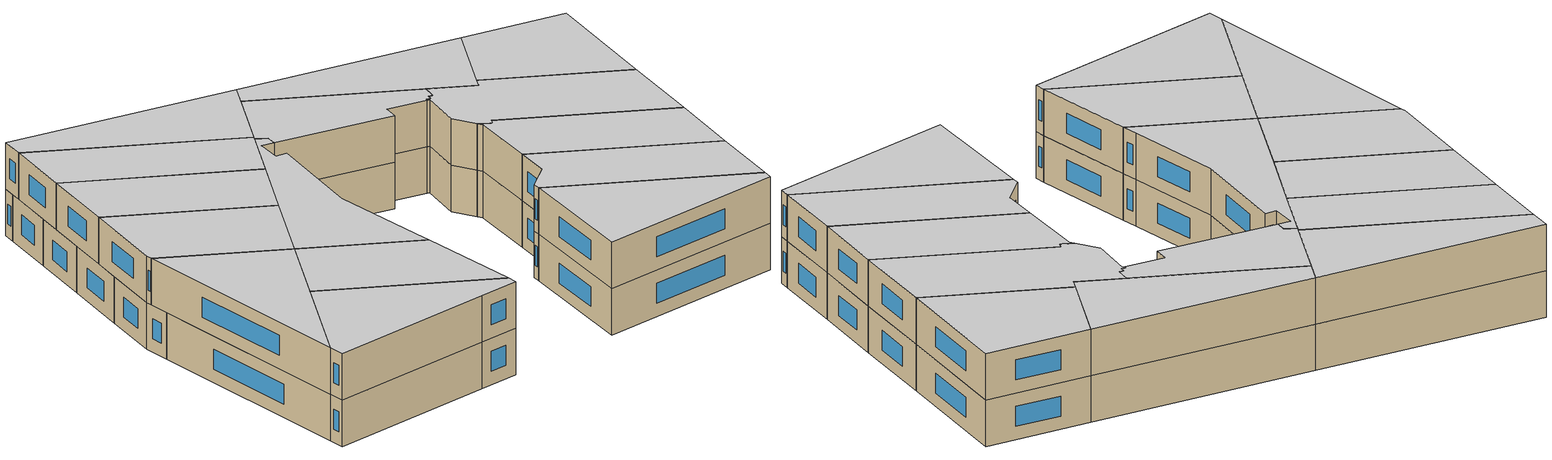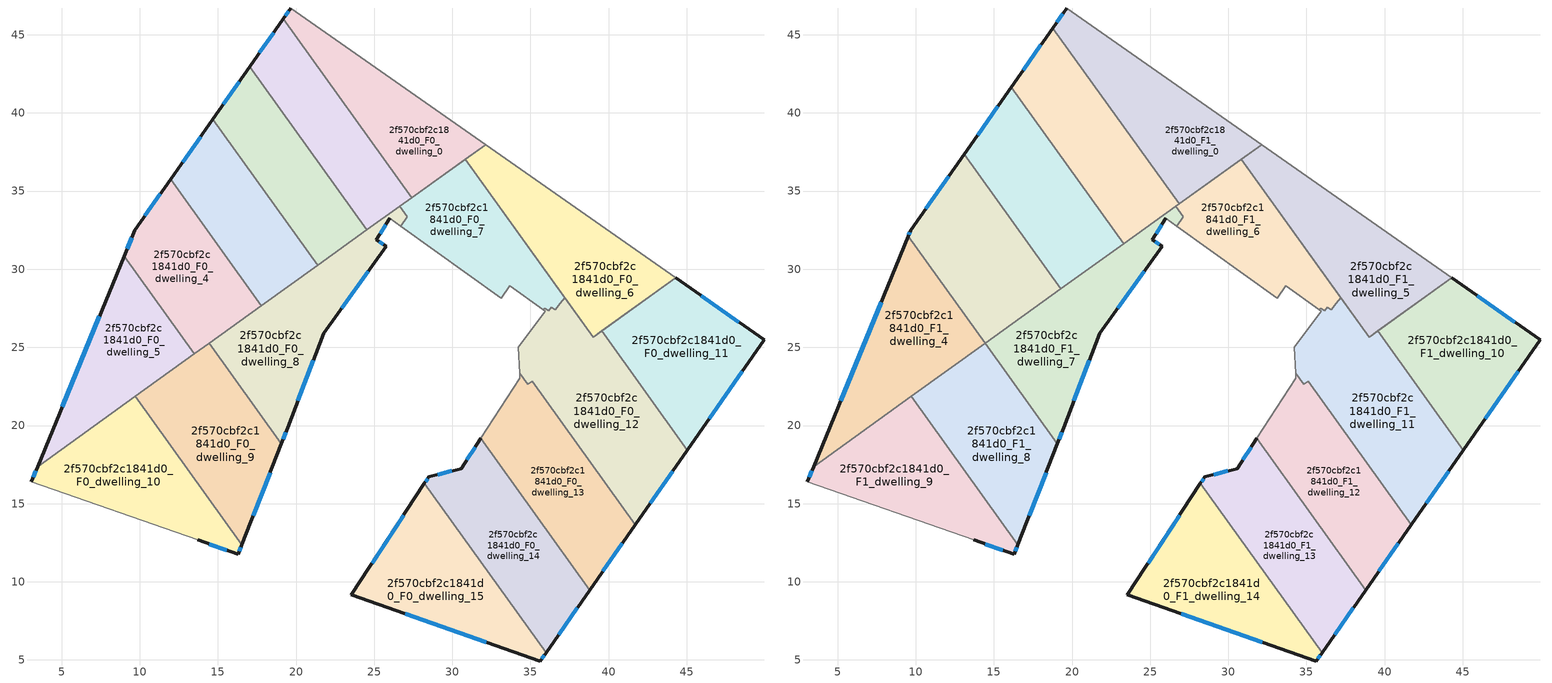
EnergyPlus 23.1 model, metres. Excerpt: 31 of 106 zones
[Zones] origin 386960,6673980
2f570cbf2c1841d0_F0_dwelling_0
 floor ground (EU_floor_Construction): 32.13,37.97 27.4,34.58 19.18,46.02 19.67,46.71 z0
 wall outside (EU_wall_Construction): 19.67,46.71 19.18,46.02 z0:3
 wall to 2f570cbf2c1841d0_F0_dwelling_1 (EU_wall_Construction): 19.18,46.02 27.4,34.58 z0:3
 wall adiabatic (EU_wall_Construction): 27.4,34.58 32.13,37.97 19.67,46.71 z0:3
 window (EU_Window_Construction): 19.53,46.51 19.32,46.22 z0.86:2.14
2f570cbf2c1841d0_F0_dwelling_1
 floor ground (EU_floor_Construction): 19.18,46.02 27.4,34.58 24.54,32.52 17.04,42.96 z0
 wall outside (EU_wall_Construction): 19.18,46.02 17.04,42.96 z0:3
 wall to 2f570cbf2c1841d0_F0_dwelling_2 (EU_wall_Construction): 17.04,42.96 24.54,32.52 z0:3
 wall to 2f570cbf2c1841d0_F0_dwelling_8 (EU_wall_Construction): 24.54,32.52 26.64,34.03 z0:3
 wall to 2f570cbf2c1841d0_F0_dwelling_7 (EU_wall_Construction): 26.64,34.03 27.4,34.58 z0:3
 window (EU_Window_Construction): 18.57,45.14 17.65,43.84 z0.86:2.14
2f570cbf2c1841d0_F0_dwelling_10
 floor ground (EU_floor_Construction): 9.72,21.87 16.54,12.38 16.3,11.76 13.72,12.68 3.06,16.4 3.46,17.37 z0
 wall outside (EU_wall_Construction): 3.46,17.37 3.06,16.4 / 13.72,12.68 16.3,11.76 16.54,12.38 z0:3
 wall to 2f570cbf2c1841d0_F0_dwelling_9 (EU_wall_Construction): 16.54,12.38 9.72,21.87 z0:3
 wall adiabatic (EU_wall_Construction): 3.06,16.4 13.72,12.68 z0:3
 wall to 2f570cbf2c1841d0_F0_dwelling_5 (EU_wall_Construction): 9.72,21.87 3.46,17.37 z0:3
 window (EU_Window_Construction): 3.35,17.1 3.18,16.68 / 16.37,11.94 16.47,12.2 / 14.46,12.42 15.57,12.03 z0.86:2.14
2f570cbf2c1841d0_F0_dwelling_11
 floor ground (EU_floor_Construction): 49.96,25.47 45.05,18.43 39.57,26.05 44.3,29.44 z0
 wall outside (EU_wall_Construction): 45.05,18.43 49.96,25.47 44.3,29.44 z0:3
 wall to 2f570cbf2c1841d0_F0_dwelling_12 (EU_wall_Construction): 39.57,26.05 45.05,18.43 z0:3
 wall adiabatic (EU_wall_Construction): 44.3,29.44 39.57,26.05 z0:3
 window (EU_Window_Construction): 48.34,26.61 45.91,28.31 / 46.45,20.44 48.56,23.46 z0.86:2.14
2f570cbf2c1841d0_F0_dwelling_12
 floor ground (EU_floor_Construction): 39.57,26.05 45.05,18.43 41.71,13.64 35.1,22.84 34.82,22.64 34.73,22.76 34.31,23.35 34.23,25.01 35.95,27.31 35.83,27.39 35.92,27.51 36.17,27.34 36.35,27.58 36.59,27.4 36.9,27.81 37.18,28.19 39.01,25.64 z0
 wall outside (EU_wall_Construction): 41.71,13.64 45.05,18.43 z0:3
 wall adiabatic (EU_wall_Construction): 35.83,27.39 35.95,27.31 34.23,25.01 34.31,23.35 34.73,22.76 34.82,22.64 / 39.57,26.05 39.01,25.64 37.18,28.19 z0:3
 wall to 2f570cbf2c1841d0_F0_dwelling_7 (EU_wall_Construction): 37.18,28.19 36.9,27.81 36.59,27.4 36.35,27.58 36.17,27.34 35.92,27.51 35.83,27.39 z0:3
 wall to 2f570cbf2c1841d0_F0_dwelling_13 (EU_wall_Construction): 34.82,22.64 35.1,22.84 41.71,13.64 z0:3
 window (EU_Window_Construction): 42.66,15.01 44.09,17.06 z0.86:2.14
2f570cbf2c1841d0_F0_dwelling_13
 floor ground (EU_floor_Construction): 35.1,22.84 41.71,13.64 38.8,9.47 31.82,19.17 34.32,23.01 34.31,23.35 34.82,22.64 z0
 wall outside (EU_wall_Construction): 38.8,9.47 41.71,13.64 z0:3
 wall to 2f570cbf2c1841d0_F0_dwelling_14 (EU_wall_Construction): 31.82,19.17 38.8,9.47 z0:3
 wall adiabatic (EU_wall_Construction): 34.82,22.64 34.31,23.35 34.32,23.01 31.82,19.17 z0:3
 window (EU_Window_Construction): 39.63,10.66 40.88,12.45 z0.86:2.14
2f570cbf2c1841d0_F0_dwelling_14
 floor ground (EU_floor_Construction): 31.82,19.17 38.8,9.47 36,5.46 28.22,16.29 28.49,16.71 30.56,17.24 z0
 wall outside (EU_wall_Construction): 36,5.46 38.8,9.47 / 31.82,19.17 30.56,17.24 28.49,16.71 28.22,16.29 z0:3
 wall to 2f570cbf2c1841d0_F0_dwelling_15 (EU_wall_Construction): 28.22,16.29 36,5.46 z0:3
 window (EU_Window_Construction): 36.8,6.61 38,8.32 / 28.41,16.59 28.3,16.41 / 29.97,17.09 29.08,16.86 / 31.46,18.62 30.92,17.79 z0.86:2.14
2f570cbf2c1841d0_F0_dwelling_15
 floor ground (EU_floor_Construction): 28.22,16.29 36,5.46 35.63,4.93 23.55,9.17 z0
 wall outside (EU_wall_Construction): 28.22,16.29 23.55,9.17 35.63,4.93 36,5.46 z0:3
 window (EU_Window_Construction): 27,7.96 32.18,6.14 / 26.88,14.26 24.88,11.2 / 35.74,5.08 35.89,5.31 z0.86:2.14
2f570cbf2c1841d0_F0_dwelling_2
 floor ground (EU_floor_Construction): 17.04,42.96 24.54,32.52 21.38,30.25 14.67,39.58 z0
 wall outside (EU_wall_Construction): 17.04,42.96 14.67,39.58 z0:3
 wall to 2f570cbf2c1841d0_F0_dwelling_3 (EU_wall_Construction): 14.67,39.58 21.38,30.25 z0:3
 wall to 2f570cbf2c1841d0_F0_dwelling_8 (EU_wall_Construction): 21.38,30.25 24.54,32.52 z0:3
 window (EU_Window_Construction): 16.36,42 15.34,40.55 z0.86:2.14
2f570cbf2c1841d0_F0_dwelling_3
 floor ground (EU_floor_Construction): 14.67,39.58 21.38,30.25 17.78,27.66 11.97,35.75 z0
 wall outside (EU_wall_Construction): 14.67,39.58 11.97,35.75 z0:3
 wall to 2f570cbf2c1841d0_F0_dwelling_4 (EU_wall_Construction): 11.97,35.75 17.78,27.66 z0:3
 wall to 2f570cbf2c1841d0_F0_dwelling_8 (EU_wall_Construction): 17.78,27.66 21.38,30.25 z0:3
 window (EU_Window_Construction): 13.9,38.49 12.74,36.84 z0.86:2.14
2f570cbf2c1841d0_F0_dwelling_4
 floor ground (EU_floor_Construction): 11.97,35.75 17.78,27.66 13.48,24.58 9,30.82 9.68,32.48 z0
 wall outside (EU_wall_Construction): 11.97,35.75 9.68,32.48 9,30.82 z0:3
 wall to 2f570cbf2c1841d0_F0_dwelling_5 (EU_wall_Construction): 9,30.82 13.48,24.58 z0:3
 wall to 2f570cbf2c1841d0_F0_dwelling_9 (EU_wall_Construction): 13.48,24.58 14.44,25.26 z0:3
 wall to 2f570cbf2c1841d0_F0_dwelling_8 (EU_wall_Construction): 14.44,25.26 17.78,27.66 z0:3
 window (EU_Window_Construction): 9.48,32.01 9.19,31.3 / 11.32,34.81 10.33,33.41 z0.86:2.14
 ceiling adiabatic (EU_roof_Construction): 14.44,25.26 9.52,32.11 9,30.82 13.48,24.58 z3
2f570cbf2c1841d0_F0_dwelling_5
 floor ground (EU_floor_Construction): 9,30.82 13.48,24.58 3.46,17.37 z0
 wall outside (EU_wall_Construction): 9,30.82 3.46,17.37 z0:3
 wall to 2f570cbf2c1841d0_F0_dwelling_9 (EU_wall_Construction): 9.72,21.87 13.48,24.58 z0:3
 window (EU_Window_Construction): 7.41,26.98 5.04,21.22 z0.86:2.14
 ceiling adiabatic (EU_roof_Construction): 13.48,24.58 9,30.82 3.46,17.37 z3
2f570cbf2c1841d0_F0_dwelling_6
 floor ground (EU_floor_Construction): 44.3,29.44 39.01,25.64 30.82,37.04 32.13,37.97 z0
 wall adiabatic (EU_wall_Construction): 30.82,37.04 39.01,25.64 44.3,29.44 32.13,37.97 30.82,37.04 z0:3
2f570cbf2c1841d0_F0_dwelling_7
 floor ground (EU_floor_Construction): 30.82,37.04 37.18,28.19 36.9,27.81 36.59,27.4 36.35,27.58 36.17,27.34 35.92,27.51 35.83,27.39 33.68,28.95 33.13,28.14 26.69,32.76 27.12,33.36 26.64,34.03 z0
 wall adiabatic (EU_wall_Construction): 26.64,34.03 27.12,33.36 26.69,32.76 33.13,28.14 33.68,28.95 35.83,27.39 / 37.18,28.19 30.82,37.04 27.4,34.58 z0:3
2f570cbf2c1841d0_F0_dwelling_8
 floor ground (EU_floor_Construction): 26.64,34.03 27.12,33.35 26.69,32.76 26.01,33.25 25.13,31.88 25.77,31.46 21.77,25.91 19.46,19.87 19.06,18.84 14.44,25.26 z0
 wall outside (EU_wall_Construction): 19.06,18.84 19.46,19.87 21.77,25.91 25.77,31.46 25.13,31.88 26.01,33.25 z0:3
 wall to 2f570cbf2c1841d0_F0_dwelling_9 (EU_wall_Construction): 14.44,25.26 19.06,18.84 z0:3
 wall adiabatic (EU_wall_Construction): 26.01,33.25 26.69,32.76 27.12,33.35 26.64,34.03 z0:3
 window (EU_Window_Construction): 20.12,21.6 21.11,24.19 / 19.17,19.13 19.34,19.58 / 25.38,32.27 25.76,32.86 / 25.58,31.58 25.31,31.76 / 22.91,27.5 24.63,29.88 z0.86:2.14
2f570cbf2c1841d0_F0_dwelling_9
 floor ground (EU_floor_Construction): 14.44,25.26 19.06,18.84 16.54,12.38 9.72,21.87 z0
 wall outside (EU_wall_Construction): 16.54,12.38 19.06,18.84 z0:3
 window (EU_Window_Construction): 17.26,14.22 18.34,16.99 z0.86:2.14
2f570cbf2c1841d0_F1_dwelling_0
 floor to 2f570cbf2c1841d0_F0_dwelling_0 (EU_floor_Construction): 32.13,37.97 27.4,34.58 19.18,46.02 19.67,46.71 z3
 floor to 2f570cbf2c1841d0_F0_dwelling_1 (EU_floor_Construction): 19.18,46.02 27.4,34.58 26.85,34.18 18.77,45.43 z3
 wall outside (EU_wall_Construction): 19.67,46.71 18.77,45.43 z3:6
 wall to 2f570cbf2c1841d0_F1_dwelling_1 (EU_wall_Construction): 18.77,45.43 26.85,34.18 z3:6
 wall adiabatic (EU_wall_Construction): 26.85,34.18 32.13,37.97 19.67,46.71 z3:6
 window (EU_Window_Construction): 19.41,46.35 19.03,45.8 z3.86:5.14
 ceiling to 2f570cbf2c1841d0_F2_dwelling_0 (EU_floor_Construction): 32.13,37.97 19.67,46.71 18.77,45.43 26.85,34.18 z6
2f570cbf2c1841d0_F1_dwelling_1
 floor to 2f570cbf2c1841d0_F0_dwelling_1 (EU_floor_Construction): 18.77,45.43 26.85,34.18 24.54,32.52 17.04,42.96 z3
 floor to 2f570cbf2c1841d0_F0_dwelling_2 (EU_floor_Construction): 17.04,42.96 24.54,32.52 23.32,31.64 16.12,41.66 z3
 wall outside (EU_wall_Construction): 18.77,45.43 16.12,41.66 z3:6
 wall to 2f570cbf2c1841d0_F1_dwelling_2 (EU_wall_Construction): 16.12,41.66 23.32,31.64 z3:6
 wall to 2f570cbf2c1841d0_F1_dwelling_7 (EU_wall_Construction): 23.32,31.64 26.64,34.03 z3:6
 wall to 2f570cbf2c1841d0_F1_dwelling_6 (EU_wall_Construction): 26.64,34.03 26.85,34.18 z3:6
 window (EU_Window_Construction): 18.01,44.35 16.88,42.73 z3.86:5.14
 ceiling to 2f570cbf2c1841d0_F2_dwelling_1 (EU_floor_Construction): 26.85,34.18 18.77,45.43 16.12,41.66 23.32,31.64 z6
2f570cbf2c1841d0_F1_dwelling_10
 floor to 2f570cbf2c1841d0_F0_dwelling_11 (EU_floor_Construction): 49.96,25.47 45.05,18.43 39.57,26.05 44.3,29.44 z3
 wall outside (EU_wall_Construction): 45.05,18.43 49.96,25.47 44.3,29.44 z3:6
 wall to 2f570cbf2c1841d0_F1_dwelling_11 (EU_wall_Construction): 39.57,26.05 45.05,18.43 z3:6
 wall adiabatic (EU_wall_Construction): 44.3,29.44 39.57,26.05 z3:6
 window (EU_Window_Construction): 48.34,26.61 45.91,28.31 / 46.45,20.44 48.56,23.46 z3.86:5.14
 ceiling to 2f570cbf2c1841d0_F2_dwelling_10 (EU_floor_Construction): 45.05,18.43 49.96,25.47 44.3,29.44 39.57,26.05 z6
2f570cbf2c1841d0_F1_dwelling_11
 floor to 2f570cbf2c1841d0_F0_dwelling_12 (EU_floor_Construction): 39.57,26.05 45.05,18.43 41.71,13.64 35.1,22.84 34.82,22.64 34.73,22.76 34.31,23.35 34.23,25.01 35.95,27.31 35.83,27.39 35.92,27.51 36.17,27.34 36.35,27.58 36.59,27.4 36.9,27.81 37.18,28.19 39.01,25.64 z3
 wall outside (EU_wall_Construction): 41.71,13.64 45.05,18.43 z3:6
 wall adiabatic (EU_wall_Construction): 35.83,27.39 35.95,27.31 34.23,25.01 34.31,23.35 34.73,22.76 34.82,22.64 / 39.57,26.05 39.01,25.64 37.18,28.19 z3:6
 wall to 2f570cbf2c1841d0_F1_dwelling_6 (EU_wall_Construction): 37.18,28.19 36.9,27.81 36.59,27.4 36.35,27.58 36.17,27.34 35.92,27.51 35.83,27.39 z3:6
 wall to 2f570cbf2c1841d0_F1_dwelling_12 (EU_wall_Construction): 34.82,22.64 35.1,22.84 41.71,13.64 z3:6
 window (EU_Window_Construction): 42.66,15.01 44.09,17.06 z3.86:5.14
 ceiling to 2f570cbf2c1841d0_F2_dwelling_11 (EU_floor_Construction): 41.71,13.64 45.05,18.43 39.57,26.05 39.01,25.64 37.18,28.19 36.9,27.81 36.59,27.4 36.35,27.58 36.17,27.34 35.92,27.51 35.83,27.39 35.95,27.31 34.23,25.01 34.31,23.35 34.73,22.76 34.82,22.64 35.1,22.84 z6
2f570cbf2c1841d0_F1_dwelling_12
 floor to 2f570cbf2c1841d0_F0_dwelling_13 (EU_floor_Construction): 35.1,22.84 41.71,13.64 38.8,9.47 31.82,19.17 34.32,23.01 34.31,23.35 34.82,22.64 z3
 wall outside (EU_wall_Construction): 38.8,9.47 41.71,13.64 z3:6
 wall to 2f570cbf2c1841d0_F1_dwelling_13 (EU_wall_Construction): 31.82,19.17 38.8,9.47 z3:6
 wall adiabatic (EU_wall_Construction): 34.82,22.64 34.31,23.35 34.32,23.01 31.82,19.17 z3:6
 window (EU_Window_Construction): 39.63,10.66 40.88,12.45 z3.86:5.14
 ceiling to 2f570cbf2c1841d0_F2_dwelling_12 (EU_floor_Construction): 38.8,9.47 41.71,13.64 35.1,22.84 34.82,22.64 34.31,23.35 34.32,23.01 31.82,19.17 z6
2f570cbf2c1841d0_F1_dwelling_13
 floor to 2f570cbf2c1841d0_F0_dwelling_14 (EU_floor_Construction): 31.82,19.17 38.8,9.47 36,5.46 28.22,16.29 28.49,16.71 30.56,17.24 z3
 wall outside (EU_wall_Construction): 36,5.46 38.8,9.47 / 31.82,19.17 30.56,17.24 28.49,16.71 28.22,16.29 z3:6
 wall to 2f570cbf2c1841d0_F1_dwelling_14 (EU_wall_Construction): 28.22,16.29 36,5.46 z3:6
 window (EU_Window_Construction): 36.8,6.61 38,8.32 / 28.41,16.59 28.3,16.41 / 29.97,17.09 29.08,16.86 / 31.46,18.62 30.92,17.79 z3.86:5.14
 ceiling to 2f570cbf2c1841d0_F2_dwelling_13 (EU_floor_Construction): 36,5.46 38.8,9.47 31.82,19.17 30.56,17.24 28.49,16.71 28.22,16.29 z6
2f570cbf2c1841d0_F1_dwelling_14
 floor to 2f570cbf2c1841d0_F0_dwelling_15 (EU_floor_Construction): 28.22,16.29 36,5.46 35.63,4.93 23.55,9.17 z3
 wall outside (EU_wall_Construction): 28.22,16.29 23.55,9.17 35.63,4.93 36,5.46 z3:6
 window (EU_Window_Construction): 27,7.96 32.18,6.14 / 26.88,14.26 24.88,11.2 / 35.74,5.08 35.89,5.31 z3.86:5.14
 ceiling to 2f570cbf2c1841d0_F2_dwelling_14 (EU_floor_Construction): 35.63,4.93 36,5.46 28.22,16.29 23.55,9.17 z6
2f570cbf2c1841d0_F1_dwelling_2
 floor to 2f570cbf2c1841d0_F0_dwelling_2 (EU_floor_Construction): 16.12,41.66 23.32,31.64 21.38,30.25 14.67,39.58 z3
 floor to 2f570cbf2c1841d0_F0_dwelling_3 (EU_floor_Construction): 14.67,39.58 21.38,30.25 19.28,28.74 13.1,37.35 z3
 wall outside (EU_wall_Construction): 16.12,41.66 13.1,37.35 z3:6
 wall to 2f570cbf2c1841d0_F1_dwelling_3 (EU_wall_Construction): 13.1,37.35 19.28,28.74 z3:6
 wall to 2f570cbf2c1841d0_F1_dwelling_7 (EU_wall_Construction): 19.28,28.74 23.32,31.64 z3:6
 window (EU_Window_Construction): 15.26,40.43 13.96,38.58 z3.86:5.14
 ceiling to 2f570cbf2c1841d0_F2_dwelling_2 (EU_floor_Construction): 23.32,31.64 16.12,41.66 13.1,37.35 19.28,28.74 z6
2f570cbf2c1841d0_F1_dwelling_3
 floor to 2f570cbf2c1841d0_F0_dwelling_3 (EU_floor_Construction): 13.1,37.35 19.28,28.74 17.78,27.66 11.97,35.75 z3
 floor to 2f570cbf2c1841d0_F0_dwelling_4 (EU_floor_Construction): 11.97,35.75 17.78,27.66 14.44,25.26 9.52,32.11 9.68,32.48 z3
 wall outside (EU_wall_Construction): 13.1,37.35 9.68,32.48 9.52,32.11 z3:6
 wall to 2f570cbf2c1841d0_F1_dwelling_4 (EU_wall_Construction): 9.52,32.11 14.44,25.26 z3:6
 wall to 2f570cbf2c1841d0_F1_dwelling_7 (EU_wall_Construction): 14.44,25.26 19.28,28.74 z3:6
 window (EU_Window_Construction): 9.63,32.37 9.57,32.21 / 12.12,35.96 10.65,33.87 z3.86:5.14
 ceiling to 2f570cbf2c1841d0_F2_dwelling_3 (EU_floor_Construction): 19.28,28.74 13.1,37.35 9.68,32.48 9.52,32.11 14.44,25.26 z6
2f570cbf2c1841d0_F1_dwelling_4
 floor adiabatic (EU_floor_Construction): 9.52,32.11 14.44,25.26 3.46,17.37 z3
 wall outside (EU_wall_Construction): 9.52,32.11 3.46,17.37 z3:6
 wall to 2f570cbf2c1841d0_F1_dwelling_9 (EU_wall_Construction): 3.46,17.37 9.72,21.87 z3:6
 wall to 2f570cbf2c1841d0_F1_dwelling_8 (EU_wall_Construction): 9.72,21.87 14.44,25.26 z3:6
 window (EU_Window_Construction): 7.79,27.9 5.19,21.58 z3.86:5.14
 ceiling to 2f570cbf2c1841d0_F2_dwelling_4 (EU_floor_Construction): 14.44,25.26 9.52,32.11 3.46,17.37 z6
2f570cbf2c1841d0_F1_dwelling_5
 floor to 2f570cbf2c1841d0_F0_dwelling_6 (EU_floor_Construction): 44.3,29.44 39.01,25.64 30.82,37.04 32.13,37.97 z3
 wall adiabatic (EU_wall_Construction): 30.82,37.04 39.01,25.64 44.3,29.44 32.13,37.97 30.82,37.04 z3:6
 ceiling to 2f570cbf2c1841d0_F2_dwelling_5 (EU_floor_Construction): 44.3,29.44 32.13,37.97 30.82,37.04 39.01,25.64 z6
2f570cbf2c1841d0_F1_dwelling_6
 floor to 2f570cbf2c1841d0_F0_dwelling_7 (EU_floor_Construction): 30.82,37.04 37.18,28.19 36.9,27.81 36.59,27.4 36.35,27.58 36.17,27.34 35.92,27.51 35.83,27.39 33.68,28.95 33.13,28.14 26.69,32.76 27.12,33.36 26.64,34.03 z3
 wall adiabatic (EU_wall_Construction): 26.64,34.03 27.12,33.36 26.69,32.76 33.13,28.14 33.68,28.95 35.83,27.39 / 37.18,28.19 30.82,37.04 26.85,34.18 z3:6
 ceiling to 2f570cbf2c1841d0_F2_dwelling_6 (EU_floor_Construction): 36.9,27.81 37.18,28.19 30.82,37.04 26.64,34.03 27.12,33.36 26.69,32.76 33.13,28.14 33.68,28.95 35.83,27.39 35.92,27.51 36.17,27.34 36.35,27.58 36.59,27.4 z6
2f570cbf2c1841d0_F1_dwelling_7
 floor to 2f570cbf2c1841d0_F0_dwelling_8 (EU_floor_Construction): 26.64,34.03 27.12,33.35 26.69,32.76 26.01,33.25 25.13,31.88 25.77,31.46 21.77,25.91 19.46,19.87 19.06,18.84 14.44,25.26 z3
 wall outside (EU_wall_Construction): 19.06,18.84 19.46,19.87 21.77,25.91 25.77,31.46 25.13,31.88 26.01,33.25 z3:6
 wall to 2f570cbf2c1841d0_F1_dwelling_8 (EU_wall_Construction): 14.44,25.26 19.06,18.84 z3:6
 wall adiabatic (EU_wall_Construction): 26.01,33.25 26.69,32.76 27.12,33.35 26.64,34.03 z3:6
 window (EU_Window_Construction): 20.12,21.6 21.11,24.19 / 19.17,19.13 19.34,19.58 / 25.38,32.27 25.76,32.86 / 25.58,31.58 25.31,31.76 / 22.91,27.5 24.63,29.88 z3.86:5.14
 ceiling to 2f570cbf2c1841d0_F2_dwelling_7 (EU_floor_Construction): 19.46,19.87 21.77,25.91 25.77,31.46 25.13,31.88 26.01,33.25 26.69,32.76 27.12,33.35 26.64,34.03 14.44,25.26 19.06,18.84 z6
2f570cbf2c1841d0_F1_dwelling_8
 floor to 2f570cbf2c1841d0_F0_dwelling_9 (EU_floor_Construction): 14.44,25.26 19.06,18.84 16.54,12.38 9.72,21.87 z3
 wall outside (EU_wall_Construction): 16.54,12.38 19.06,18.84 z3:6
 wall to 2f570cbf2c1841d0_F1_dwelling_9 (EU_wall_Construction): 9.72,21.87 16.54,12.38 z3:6
 window (EU_Window_Construction): 17.26,14.22 18.34,16.99 z3.86:5.14
 ceiling to 2f570cbf2c1841d0_F2_dwelling_8 (EU_floor_Construction): 16.54,12.38 19.06,18.84 14.44,25.26 9.72,21.87 z6
2f570cbf2c1841d0_F1_dwelling_9
 floor to 2f570cbf2c1841d0_F0_dwelling_10 (EU_floor_Construction): 9.72,21.87 16.54,12.38 16.3,11.76 13.72,12.68 3.06,16.4 3.46,17.37 z3
 wall outside (EU_wall_Construction): 3.46,17.37 3.06,16.4 / 13.72,12.68 16.3,11.76 16.54,12.38 z3:6
 wall adiabatic (EU_wall_Construction): 3.06,16.4 13.72,12.68 z3:6
 window (EU_Window_Construction): 3.35,17.1 3.18,16.68 / 16.37,11.94 16.47,12.2 / 14.46,12.42 15.57,12.03 z3.86:5.14
 ceiling to 2f570cbf2c1841d0_F2_dwelling_9 (EU_floor_Construction): 16.3,11.76 16.54,12.38 9.72,21.87 3.46,17.37 3.06,16.4 13.72,12.68 z6
[Building]
EU S2 Campaign: North Axis=0; Terrain=City; Solar Distribution=FullExterior
[Site:Location]
Helsinki-Vantaa.AP: Latitude=60.317; Longitude=24.963; Time Zone=2; Elevation=54.6
[SizingPeriod:WeatherFileDays]
AnnualSizingPeriod: Begin Month=1; Begin Day of Month=1; End Month=12; End Day of Month=31; Day of Week for Start Day=Monday; Use Weather File Daylight Saving Period=No; Use Weather File Rain and Snow Indicators=No
[MATERIAL]
EU_InternalMass_Material: Roughness=MediumRough; Thickness=0.1; Conductivity=1; Density=1800; Specific Heat=900; Thermal Absorptance=0.9; Solar Absorptance=0.7; Visible Absorptance=0.7
[MATERIAL:NOMASS] Roughness=MediumRough; Thermal Absorptance=0.9; Solar Absorptance=0.7; Visible Absorptance=0.7
Name | Thermal Resistance
EU_wall_NoMass | 1.10183
EU_roof_NoMass; EU_floor_NoMass | 1.70606
[WINDOWMATERIAL:SIMPLEGLAZINGSYSTEM]
EU_Window_SimpleGlazing: UFactor=3.11035; Solar Heat Gain Coefficient=0.8; Visible Transmittance=0.8
[CONSTRUCTION]
EU_wall_Construction: EU_wall_NoMass
EU_roof_Construction: EU_roof_NoMass
EU_floor_Construction: EU_floor_NoMass
EU_Window_Construction: EU_Window_SimpleGlazing
EU_InternalMass_Construction: EU_InternalMass_Material
[ZONE] Type=1; Multiplier=1; Ceiling Height=autocalculate; Floor Area=autocalculate; Part of Total Floor Area=Yes
Name | Volume
2f570cbf2c1841d0_F0_dwelling_0 | 142.433
2f570cbf2c1841d0_F1_dwelling_0 | 170.91
2f570cbf2c1841d0_F0_dwelling_1 | 142.425
2f570cbf2c1841d0_F1_dwelling_1 | 170.892
2f570cbf2c1841d0_F0_dwelling_10; 2f570cbf2c1841d0_F1_dwelling_9 | 170.884
2f570cbf2c1841d0_F1_dwelling_10; 2f570cbf2c1841d0_F0_dwelling_11 | 170.889
2f570cbf2c1841d0_F1_dwelling_11; 2f570cbf2c1841d0_F0_dwelling_12 | 211.165
2f570cbf2c1841d0_F1_dwelling_12; 2f570cbf2c1841d0_F0_dwelling_13 | 172.662
2f570cbf2c1841d0_F1_dwelling_13; 2f570cbf2c1841d0_F0_dwelling_14 | 170.912
2f570cbf2c1841d0_F1_dwelling_14; 2f570cbf2c1841d0_F0_dwelling_15 | 170.901
2f570cbf2c1841d0_F0_dwelling_2 | 142.396
2f570cbf2c1841d0_F1_dwelling_2 | 170.908
2f570cbf2c1841d0_F0_dwelling_3 | 142.44
2f570cbf2c1841d0_F1_dwelling_3 | 170.907
2f570cbf2c1841d0_F0_dwelling_4 | 142.408
2f570cbf2c1841d0_F1_dwelling_4 | 170.905
2f570cbf2c1841d0_F0_dwelling_5 | 142.431
2f570cbf2c1841d0_F1_dwelling_5; 2f570cbf2c1841d0_F0_dwelling_6 | 170.877
2f570cbf2c1841d0_F1_dwelling_6; 2f570cbf2c1841d0_F0_dwelling_7 | 133.054
2f570cbf2c1841d0_F1_dwelling_7; 2f570cbf2c1841d0_F0_dwelling_8 | 166.752
2f570cbf2c1841d0_F1_dwelling_8; 2f570cbf2c1841d0_F0_dwelling_9 | 170.891
[INTERNALMASS] Construction=EU_InternalMass_Construction
Name | Zone or ZoneList | Surface Area
2f570cbf2c1841d0_F0_dwelling_0_EU_InternalMass | 2f570cbf2c1841d0_F0_dwelling_0 | 47.4777
2f570cbf2c1841d0_F0_dwelling_1_EU_InternalMass | 2f570cbf2c1841d0_F0_dwelling_1 | 47.4754
2f570cbf2c1841d0_F0_dwelling_2_EU_InternalMass | 2f570cbf2c1841d0_F0_dwelling_2 | 47.4656
2f570cbf2c1841d0_F0_dwelling_3_EU_InternalMass | 2f570cbf2c1841d0_F0_dwelling_3 | 47.48
2f570cbf2c1841d0_F0_dwelling_4_EU_InternalMass | 2f570cbf2c1841d0_F0_dwelling_4 | 47.4694
2f570cbf2c1841d0_F0_dwelling_5_EU_InternalMass | 2f570cbf2c1841d0_F0_dwelling_5 | 47.4771
2f570cbf2c1841d0_F0_dwelling_6_EU_InternalMass | 2f570cbf2c1841d0_F0_dwelling_6 | 56.9589
2f570cbf2c1841d0_F0_dwelling_7_EU_InternalMass | 2f570cbf2c1841d0_F0_dwelling_7 | 44.351
2f570cbf2c1841d0_F0_dwelling_8_EU_InternalMass | 2f570cbf2c1841d0_F0_dwelling_8 | 55.5841
2f570cbf2c1841d0_F0_dwelling_9_EU_InternalMass | 2f570cbf2c1841d0_F0_dwelling_9 | 56.9634
2f570cbf2c1841d0_F0_dwelling_10_EU_InternalMass | 2f570cbf2c1841d0_F0_dwelling_10 | 56.9612
2f570cbf2c1841d0_F0_dwelling_11_EU_InternalMass | 2f570cbf2c1841d0_F0_dwelling_11 | 56.9632
2f570cbf2c1841d0_F0_dwelling_12_EU_InternalMass | 2f570cbf2c1841d0_F0_dwelling_12 | 70.3884
2f570cbf2c1841d0_F0_dwelling_13_EU_InternalMass | 2f570cbf2c1841d0_F0_dwelling_13 | 57.5546
2f570cbf2c1841d0_F0_dwelling_14_EU_InternalMass | 2f570cbf2c1841d0_F0_dwelling_14 | 56.9707
2f570cbf2c1841d0_F0_dwelling_15_EU_InternalMass | 2f570cbf2c1841d0_F0_dwelling_15 | 56.9673
2f570cbf2c1841d0_F1_dwelling_0_EU_InternalMass | 2f570cbf2c1841d0_F1_dwelling_0 | 56.97
2f570cbf2c1841d0_F1_dwelling_1_EU_InternalMass | 2f570cbf2c1841d0_F1_dwelling_1 | 56.9637
2f570cbf2c1841d0_F1_dwelling_2_EU_InternalMass | 2f570cbf2c1841d0_F1_dwelling_2 | 56.969
2f570cbf2c1841d0_F1_dwelling_3_EU_InternalMass | 2f570cbf2c1841d0_F1_dwelling_3 | 56.969
2f570cbf2c1841d0_F1_dwelling_4_EU_InternalMass | 2f570cbf2c1841d0_F1_dwelling_4 | 56.9681
2f570cbf2c1841d0_F1_dwelling_5_EU_InternalMass | 2f570cbf2c1841d0_F1_dwelling_5 | 56.9589
2f570cbf2c1841d0_F1_dwelling_6_EU_InternalMass | 2f570cbf2c1841d0_F1_dwelling_6 | 44.351
2f570cbf2c1841d0_F1_dwelling_7_EU_InternalMass | 2f570cbf2c1841d0_F1_dwelling_7 | 55.5841
2f570cbf2c1841d0_F1_dwelling_8_EU_InternalMass | 2f570cbf2c1841d0_F1_dwelling_8 | 56.9634
2f570cbf2c1841d0_F1_dwelling_9_EU_InternalMass | 2f570cbf2c1841d0_F1_dwelling_9 | 56.9612
2f570cbf2c1841d0_F1_dwelling_10_EU_InternalMass | 2f570cbf2c1841d0_F1_dwelling_10 | 56.9632
2f570cbf2c1841d0_F1_dwelling_11_EU_InternalMass | 2f570cbf2c1841d0_F1_dwelling_11 | 70.3884
2f570cbf2c1841d0_F1_dwelling_12_EU_InternalMass | 2f570cbf2c1841d0_F1_dwelling_12 | 57.5546
2f570cbf2c1841d0_F1_dwelling_13_EU_InternalMass | 2f570cbf2c1841d0_F1_dwelling_13 | 56.9707
2f570cbf2c1841d0_F1_dwelling_14_EU_InternalMass | 2f570cbf2c1841d0_F1_dwelling_14 | 56.9673
[OTHEREQUIPMENT] Fuel Type=Electricity; Design Level Calculation Method=Watts/Area; Power per Zone Floor Area=1; Fraction Latent=0; Fraction Radiant=0; Fraction Lost=0; Carbon Dioxide Generation Rate=0; EndUse Subcategory=EU_Step8_InternalGains
Name | Zone or ZoneList or Space or SpaceList | Schedule
EU_Step8_InternalGain_2f570cbf2c1841d0_F0_dwelling_0_f000 | 2f570cbf2c1841d0_F0_dwelling_0 | EU_Step8_GainSchedule_2f570cbf2c1841d0_F0_dwelling_0_f000
EU_Step8_InternalGain_2f570cbf2c1841d0_F0_dwelling_1_f000 | 2f570cbf2c1841d0_F0_dwelling_1 | EU_Step8_GainSchedule_2f570cbf2c1841d0_F0_dwelling_1_f000
EU_Step8_InternalGain_2f570cbf2c1841d0_F0_dwelling_2_f000 | 2f570cbf2c1841d0_F0_dwelling_2 | EU_Step8_GainSchedule_2f570cbf2c1841d0_F0_dwelling_2_f000
EU_Step8_InternalGain_2f570cbf2c1841d0_F0_dwelling_3_f000 | 2f570cbf2c1841d0_F0_dwelling_3 | EU_Step8_GainSchedule_2f570cbf2c1841d0_F0_dwelling_3_f000
EU_Step8_InternalGain_2f570cbf2c1841d0_F0_dwelling_4_f000 | 2f570cbf2c1841d0_F0_dwelling_4 | EU_Step8_GainSchedule_2f570cbf2c1841d0_F0_dwelling_4_f000
EU_Step8_InternalGain_2f570cbf2c1841d0_F0_dwelling_5_f000 | 2f570cbf2c1841d0_F0_dwelling_5 | EU_Step8_GainSchedule_2f570cbf2c1841d0_F0_dwelling_5_f000
EU_Step8_InternalGain_2f570cbf2c1841d0_F0_dwelling_6_f000 | 2f570cbf2c1841d0_F0_dwelling_6 | EU_Step8_GainSchedule_2f570cbf2c1841d0_F0_dwelling_6_f000
EU_Step8_InternalGain_2f570cbf2c1841d0_F0_dwelling_7_f000 | 2f570cbf2c1841d0_F0_dwelling_7 | EU_Step8_GainSchedule_2f570cbf2c1841d0_F0_dwelling_7_f000
EU_Step8_InternalGain_2f570cbf2c1841d0_F0_dwelling_8_f000 | 2f570cbf2c1841d0_F0_dwelling_8 | EU_Step8_GainSchedule_2f570cbf2c1841d0_F0_dwelling_8_f000
EU_Step8_InternalGain_2f570cbf2c1841d0_F0_dwelling_9_f000 | 2f570cbf2c1841d0_F0_dwelling_9 | EU_Step8_GainSchedule_2f570cbf2c1841d0_F0_dwelling_9_f000
EU_Step8_InternalGain_2f570cbf2c1841d0_F0_dwelling_10_f000 | 2f570cbf2c1841d0_F0_dwelling_10 | EU_Step8_GainSchedule_2f570cbf2c1841d0_F0_dwelling_10_f000
EU_Step8_InternalGain_2f570cbf2c1841d0_F0_dwelling_11_f000 | 2f570cbf2c1841d0_F0_dwelling_11 | EU_Step8_GainSchedule_2f570cbf2c1841d0_F0_dwelling_11_f000
EU_Step8_InternalGain_2f570cbf2c1841d0_F0_dwelling_12_f000 | 2f570cbf2c1841d0_F0_dwelling_12 | EU_Step8_GainSchedule_2f570cbf2c1841d0_F0_dwelling_12_f000
EU_Step8_InternalGain_2f570cbf2c1841d0_F0_dwelling_13_f000 | 2f570cbf2c1841d0_F0_dwelling_13 | EU_Step8_GainSchedule_2f570cbf2c1841d0_F0_dwelling_13_f000
EU_Step8_InternalGain_2f570cbf2c1841d0_F0_dwelling_14_f000 | 2f570cbf2c1841d0_F0_dwelling_14 | EU_Step8_GainSchedule_2f570cbf2c1841d0_F0_dwelling_14_f000
EU_Step8_InternalGain_2f570cbf2c1841d0_F0_dwelling_15_f000 | 2f570cbf2c1841d0_F0_dwelling_15 | EU_Step8_GainSchedule_2f570cbf2c1841d0_F0_dwelling_15_f000
EU_Step8_InternalGain_2f570cbf2c1841d0_F1_dwelling_0_f000 | 2f570cbf2c1841d0_F1_dwelling_0 | EU_Step8_GainSchedule_2f570cbf2c1841d0_F1_dwelling_0_f000
EU_Step8_InternalGain_2f570cbf2c1841d0_F1_dwelling_1_f000 | 2f570cbf2c1841d0_F1_dwelling_1 | EU_Step8_GainSchedule_2f570cbf2c1841d0_F1_dwelling_1_f000
EU_Step8_InternalGain_2f570cbf2c1841d0_F1_dwelling_2_f000 | 2f570cbf2c1841d0_F1_dwelling_2 | EU_Step8_GainSchedule_2f570cbf2c1841d0_F1_dwelling_2_f000
EU_Step8_InternalGain_2f570cbf2c1841d0_F1_dwelling_3_f000 | 2f570cbf2c1841d0_F1_dwelling_3 | EU_Step8_GainSchedule_2f570cbf2c1841d0_F1_dwelling_3_f000
EU_Step8_InternalGain_2f570cbf2c1841d0_F1_dwelling_4_f000 | 2f570cbf2c1841d0_F1_dwelling_4 | EU_Step8_GainSchedule_2f570cbf2c1841d0_F1_dwelling_4_f000
EU_Step8_InternalGain_2f570cbf2c1841d0_F1_dwelling_5_f000 | 2f570cbf2c1841d0_F1_dwelling_5 | EU_Step8_GainSchedule_2f570cbf2c1841d0_F1_dwelling_5_f000
EU_Step8_InternalGain_2f570cbf2c1841d0_F1_dwelling_6_f000 | 2f570cbf2c1841d0_F1_dwelling_6 | EU_Step8_GainSchedule_2f570cbf2c1841d0_F1_dwelling_6_f000
EU_Step8_InternalGain_2f570cbf2c1841d0_F1_dwelling_7_f000 | 2f570cbf2c1841d0_F1_dwelling_7 | EU_Step8_GainSchedule_2f570cbf2c1841d0_F1_dwelling_7_f000
EU_Step8_InternalGain_2f570cbf2c1841d0_F1_dwelling_8_f000 | 2f570cbf2c1841d0_F1_dwelling_8 | EU_Step8_GainSchedule_2f570cbf2c1841d0_F1_dwelling_8_f000
EU_Step8_InternalGain_2f570cbf2c1841d0_F1_dwelling_9_f000 | 2f570cbf2c1841d0_F1_dwelling_9 | EU_Step8_GainSchedule_2f570cbf2c1841d0_F1_dwelling_9_f000
EU_Step8_InternalGain_2f570cbf2c1841d0_F1_dwelling_10_f000 | 2f570cbf2c1841d0_F1_dwelling_10 | EU_Step8_GainSchedule_2f570cbf2c1841d0_F1_dwelling_10_f000
EU_Step8_InternalGain_2f570cbf2c1841d0_F1_dwelling_11_f000 | 2f570cbf2c1841d0_F1_dwelling_11 | EU_Step8_GainSchedule_2f570cbf2c1841d0_F1_dwelling_11_f000
EU_Step8_InternalGain_2f570cbf2c1841d0_F1_dwelling_12_f000 | 2f570cbf2c1841d0_F1_dwelling_12 | EU_Step8_GainSchedule_2f570cbf2c1841d0_F1_dwelling_12_f000
EU_Step8_InternalGain_2f570cbf2c1841d0_F1_dwelling_13_f000 | 2f570cbf2c1841d0_F1_dwelling_13 | EU_Step8_GainSchedule_2f570cbf2c1841d0_F1_dwelling_13_f000
EU_Step8_InternalGain_2f570cbf2c1841d0_F1_dwelling_14_f000 | 2f570cbf2c1841d0_F1_dwelling_14 | EU_Step8_GainSchedule_2f570cbf2c1841d0_F1_dwelling_14_f000
[ZONEVENTILATION:DESIGNFLOWRATE] Schedule=EU_AlwaysOn; Design Flow Rate Calculation Method=AirChanges/Hour; Air Changes per Hour=0.756316; Ventilation Type=Natural; Fan Pressure Rise=0; Fan Total Efficiency=1; Constant Term Coefficient=1; Temperature Term Coefficient=0; Velocity Term Coefficient=0; Velocity Squared Term Coefficient=0; Minimum Indoor Temperature=-100; Maximum Indoor Temperature=100; Delta Temperature=-100; Minimum Outdoor Temperature=-100; Maximum Outdoor Temperature=100; Maximum Wind Speed=40
Name | Zone or ZoneList or Space or SpaceList
EU_ConstantAir_2f570cbf2c1841d0_F0_dwelling_0 | 2f570cbf2c1841d0_F0_dwelling_0
EU_ConstantAir_2f570cbf2c1841d0_F0_dwelling_1 | 2f570cbf2c1841d0_F0_dwelling_1
EU_ConstantAir_2f570cbf2c1841d0_F0_dwelling_2 | 2f570cbf2c1841d0_F0_dwelling_2
EU_ConstantAir_2f570cbf2c1841d0_F0_dwelling_3 | 2f570cbf2c1841d0_F0_dwelling_3
EU_ConstantAir_2f570cbf2c1841d0_F0_dwelling_4 | 2f570cbf2c1841d0_F0_dwelling_4
EU_ConstantAir_2f570cbf2c1841d0_F0_dwelling_5 | 2f570cbf2c1841d0_F0_dwelling_5
EU_ConstantAir_2f570cbf2c1841d0_F0_dwelling_6 | 2f570cbf2c1841d0_F0_dwelling_6
EU_ConstantAir_2f570cbf2c1841d0_F0_dwelling_7 | 2f570cbf2c1841d0_F0_dwelling_7
EU_ConstantAir_2f570cbf2c1841d0_F0_dwelling_8 | 2f570cbf2c1841d0_F0_dwelling_8
EU_ConstantAir_2f570cbf2c1841d0_F0_dwelling_9 | 2f570cbf2c1841d0_F0_dwelling_9
EU_ConstantAir_2f570cbf2c1841d0_F0_dwelling_10 | 2f570cbf2c1841d0_F0_dwelling_10
EU_ConstantAir_2f570cbf2c1841d0_F0_dwelling_11 | 2f570cbf2c1841d0_F0_dwelling_11
EU_ConstantAir_2f570cbf2c1841d0_F0_dwelling_12 | 2f570cbf2c1841d0_F0_dwelling_12
EU_ConstantAir_2f570cbf2c1841d0_F0_dwelling_13 | 2f570cbf2c1841d0_F0_dwelling_13
EU_ConstantAir_2f570cbf2c1841d0_F0_dwelling_14 | 2f570cbf2c1841d0_F0_dwelling_14
EU_ConstantAir_2f570cbf2c1841d0_F0_dwelling_15 | 2f570cbf2c1841d0_F0_dwelling_15
EU_ConstantAir_2f570cbf2c1841d0_F1_dwelling_0 | 2f570cbf2c1841d0_F1_dwelling_0
EU_ConstantAir_2f570cbf2c1841d0_F1_dwelling_1 | 2f570cbf2c1841d0_F1_dwelling_1
EU_ConstantAir_2f570cbf2c1841d0_F1_dwelling_2 | 2f570cbf2c1841d0_F1_dwelling_2
EU_ConstantAir_2f570cbf2c1841d0_F1_dwelling_3 | 2f570cbf2c1841d0_F1_dwelling_3
EU_ConstantAir_2f570cbf2c1841d0_F1_dwelling_4 | 2f570cbf2c1841d0_F1_dwelling_4
EU_ConstantAir_2f570cbf2c1841d0_F1_dwelling_5 | 2f570cbf2c1841d0_F1_dwelling_5
EU_ConstantAir_2f570cbf2c1841d0_F1_dwelling_6 | 2f570cbf2c1841d0_F1_dwelling_6
EU_ConstantAir_2f570cbf2c1841d0_F1_dwelling_7 | 2f570cbf2c1841d0_F1_dwelling_7
EU_ConstantAir_2f570cbf2c1841d0_F1_dwelling_8 | 2f570cbf2c1841d0_F1_dwelling_8
EU_ConstantAir_2f570cbf2c1841d0_F1_dwelling_9 | 2f570cbf2c1841d0_F1_dwelling_9
EU_ConstantAir_2f570cbf2c1841d0_F1_dwelling_10 | 2f570cbf2c1841d0_F1_dwelling_10
EU_ConstantAir_2f570cbf2c1841d0_F1_dwelling_11 | 2f570cbf2c1841d0_F1_dwelling_11
EU_ConstantAir_2f570cbf2c1841d0_F1_dwelling_12 | 2f570cbf2c1841d0_F1_dwelling_12
EU_ConstantAir_2f570cbf2c1841d0_F1_dwelling_13 | 2f570cbf2c1841d0_F1_dwelling_13
EU_ConstantAir_2f570cbf2c1841d0_F1_dwelling_14 | 2f570cbf2c1841d0_F1_dwelling_14
[HVACTEMPLATE:THERMOSTAT] Constant Heating Setpoint=20; Constant Cooling Setpoint=50
EU_HeatOnly_2f570cbf2c1841d0_F0_dwelling_0; EU_HeatOnly_2f570cbf2c1841d0_F0_dwelling_1; EU_HeatOnly_2f570cbf2c1841d0_F0_dwelling_2; EU_HeatOnly_2f570cbf2c1841d0_F0_dwelling_3; EU_HeatOnly_2f570cbf2c1841d0_F0_dwelling_4; EU_HeatOnly_2f570cbf2c1841d0_F0_dwelling_5; EU_HeatOnly_2f570cbf2c1841d0_F0_dwelling_6; EU_HeatOnly_2f570cbf2c1841d0_F0_dwelling_7; EU_HeatOnly_2f570cbf2c1841d0_F0_dwelling_8; EU_HeatOnly_2f570cbf2c1841d0_F0_dwelling_9; EU_HeatOnly_2f570cbf2c1841d0_F0_dwelling_10; EU_HeatOnly_2f570cbf2c1841d0_F0_dwelling_11; EU_HeatOnly_2f570cbf2c1841d0_F0_dwelling_12; EU_HeatOnly_2f570cbf2c1841d0_F0_dwelling_13; EU_HeatOnly_2f570cbf2c1841d0_F0_dwelling_14; EU_HeatOnly_2f570cbf2c1841d0_F0_dwelling_15; EU_HeatOnly_2f570cbf2c1841d0_F1_dwelling_0; EU_HeatOnly_2f570cbf2c1841d0_F1_dwelling_1; EU_HeatOnly_2f570cbf2c1841d0_F1_dwelling_2; EU_HeatOnly_2f570cbf2c1841d0_F1_dwelling_3; EU_HeatOnly_2f570cbf2c1841d0_F1_dwelling_4; EU_HeatOnly_2f570cbf2c1841d0_F1_dwelling_5; EU_HeatOnly_2f570cbf2c1841d0_F1_dwelling_6; EU_HeatOnly_2f570cbf2c1841d0_F1_dwelling_7; EU_HeatOnly_2f570cbf2c1841d0_F1_dwelling_8; EU_HeatOnly_2f570cbf2c1841d0_F1_dwelling_9; EU_HeatOnly_2f570cbf2c1841d0_F1_dwelling_10; EU_HeatOnly_2f570cbf2c1841d0_F1_dwelling_11; EU_HeatOnly_2f570cbf2c1841d0_F1_dwelling_12; EU_HeatOnly_2f570cbf2c1841d0_F1_dwelling_13; EU_HeatOnly_2f570cbf2c1841d0_F1_dwelling_14; EU_HeatOnly_2f570cbf2c1841d0_F2_dwelling_0; EU_HeatOnly_2f570cbf2c1841d0_F2_dwelling_1; EU_HeatOnly_2f570cbf2c1841d0_F2_dwelling_2
[HVACTEMPLATE:ZONE:IDEALLOADSAIRSYSTEM] System Availability Schedule=EU_AlwaysOn; Maximum Heating Supply Air Temperature=50; Minimum Cooling Supply Air Temperature=13; Maximum Heating Supply Air Humidity Ratio=0.0156; Minimum Cooling Supply Air Humidity Ratio=0.0077; Heating Limit=NoLimit; Cooling Limit=NoLimit; Heating Availability Schedule=EU_AlwaysOn; Cooling Availability Schedule=EU_CoolingOff; Dehumidification Control Type=ConstantSensibleHeatRatio; Cooling Sensible Heat Ratio=0.7; Dehumidification Setpoint=60; Humidification Control Type=None; Humidification Setpoint=30; Outdoor Air Method=None; Outdoor Air Flow Rate per Person=0.00944; Outdoor Air Flow Rate per Zone Floor Area=0; Outdoor Air Flow Rate per Zone=0; Demand Controlled Ventilation Type=None; Outdoor Air Economizer Type=NoEconomizer; Heat Recovery Type=None; Sensible Heat Recovery Effectiveness=0.7; Latent Heat Recovery Effectiveness=0.65
Name | Template Thermostat
2f570cbf2c1841d0_F0_dwelling_0 | EU_HeatOnly_2f570cbf2c1841d0_F0_dwelling_0
2f570cbf2c1841d0_F0_dwelling_1 | EU_HeatOnly_2f570cbf2c1841d0_F0_dwelling_1
2f570cbf2c1841d0_F0_dwelling_2 | EU_HeatOnly_2f570cbf2c1841d0_F0_dwelling_2
2f570cbf2c1841d0_F0_dwelling_3 | EU_HeatOnly_2f570cbf2c1841d0_F0_dwelling_3
2f570cbf2c1841d0_F0_dwelling_4 | EU_HeatOnly_2f570cbf2c1841d0_F0_dwelling_4
2f570cbf2c1841d0_F0_dwelling_5 | EU_HeatOnly_2f570cbf2c1841d0_F0_dwelling_5
2f570cbf2c1841d0_F0_dwelling_6 | EU_HeatOnly_2f570cbf2c1841d0_F0_dwelling_6
2f570cbf2c1841d0_F0_dwelling_7 | EU_HeatOnly_2f570cbf2c1841d0_F0_dwelling_7
2f570cbf2c1841d0_F0_dwelling_8 | EU_HeatOnly_2f570cbf2c1841d0_F0_dwelling_8
2f570cbf2c1841d0_F0_dwelling_9 | EU_HeatOnly_2f570cbf2c1841d0_F0_dwelling_9
2f570cbf2c1841d0_F0_dwelling_10 | EU_HeatOnly_2f570cbf2c1841d0_F0_dwelling_10
2f570cbf2c1841d0_F0_dwelling_11 | EU_HeatOnly_2f570cbf2c1841d0_F0_dwelling_11
2f570cbf2c1841d0_F0_dwelling_12 | EU_HeatOnly_2f570cbf2c1841d0_F0_dwelling_12
2f570cbf2c1841d0_F0_dwelling_13 | EU_HeatOnly_2f570cbf2c1841d0_F0_dwelling_13
2f570cbf2c1841d0_F0_dwelling_14 | EU_HeatOnly_2f570cbf2c1841d0_F0_dwelling_14
2f570cbf2c1841d0_F0_dwelling_15 | EU_HeatOnly_2f570cbf2c1841d0_F0_dwelling_15
2f570cbf2c1841d0_F1_dwelling_0 | EU_HeatOnly_2f570cbf2c1841d0_F1_dwelling_0
2f570cbf2c1841d0_F1_dwelling_1 | EU_HeatOnly_2f570cbf2c1841d0_F1_dwelling_1
2f570cbf2c1841d0_F1_dwelling_2 | EU_HeatOnly_2f570cbf2c1841d0_F1_dwelling_2
2f570cbf2c1841d0_F1_dwelling_3 | EU_HeatOnly_2f570cbf2c1841d0_F1_dwelling_3
2f570cbf2c1841d0_F1_dwelling_4 | EU_HeatOnly_2f570cbf2c1841d0_F1_dwelling_4
2f570cbf2c1841d0_F1_dwelling_5 | EU_HeatOnly_2f570cbf2c1841d0_F1_dwelling_5
2f570cbf2c1841d0_F1_dwelling_6 | EU_HeatOnly_2f570cbf2c1841d0_F1_dwelling_6
2f570cbf2c1841d0_F1_dwelling_7 | EU_HeatOnly_2f570cbf2c1841d0_F1_dwelling_7
2f570cbf2c1841d0_F1_dwelling_8 | EU_HeatOnly_2f570cbf2c1841d0_F1_dwelling_8
2f570cbf2c1841d0_F1_dwelling_9 | EU_HeatOnly_2f570cbf2c1841d0_F1_dwelling_9
2f570cbf2c1841d0_F1_dwelling_10 | EU_HeatOnly_2f570cbf2c1841d0_F1_dwelling_10
2f570cbf2c1841d0_F1_dwelling_11 | EU_HeatOnly_2f570cbf2c1841d0_F1_dwelling_11
2f570cbf2c1841d0_F1_dwelling_12 | EU_HeatOnly_2f570cbf2c1841d0_F1_dwelling_12
2f570cbf2c1841d0_F1_dwelling_13 | EU_HeatOnly_2f570cbf2c1841d0_F1_dwelling_13
2f570cbf2c1841d0_F1_dwelling_14 | EU_HeatOnly_2f570cbf2c1841d0_F1_dwelling_14
[SIZING:ZONE] Zone Cooling Design Supply Air Temperature Input Method=SupplyAirTemperature; Zone Cooling Design Supply Air Temperature=13; Zone Heating Design Supply Air Temperature Input Method=SupplyAirTemperature; Zone Heating Design Supply Air Temperature=50; Zone Cooling Design Supply Air Humidity Ratio=0.008; Zone Heating Design Supply Air Humidity Ratio=0.008; Cooling Design Air Flow Method=DesignDay; Cooling Design Air Flow Rate=0; Cooling Minimum Air Flow per Zone Floor Area=0.000762; Cooling Minimum Air Flow=0; Cooling Minimum Air Flow Fraction=0.2; Heating Design Air Flow Method=DesignDay; Heating Design Air Flow Rate=0; Heating Maximum Air Flow per Zone Floor Area=0.002032; Heating Maximum Air Flow=0.141576; Heating Maximum Air Flow Fraction=0.3; Account for Dedicated Outdoor Air System=No; Dedicated Outdoor Air System Control Strategy=NeutralSupplyAir; Dedicated Outdoor Air Low Setpoint Temperature for Design=autosize; Dedicated Outdoor Air High Setpoint Temperature for Design=autosize; Zone Load Sizing Method=Sensible Load Only No Latent Load; Zone Latent Cooling Design Supply Air Humidity Ratio Input Method=HumidityRatioDifference; Zone Cooling Design Supply Air Humidity Ratio Difference=0.005; Zone Latent Heating Design Supply Air Humidity Ratio Input Method=HumidityRatioDifference; Zone Humidification Design Supply Air Humidity Ratio Difference=0.005
2f570cbf2c1841d0_F0_dwelling_0; 2f570cbf2c1841d0_F0_dwelling_1; 2f570cbf2c1841d0_F0_dwelling_2; 2f570cbf2c1841d0_F0_dwelling_3; 2f570cbf2c1841d0_F0_dwelling_4; 2f570cbf2c1841d0_F0_dwelling_5; 2f570cbf2c1841d0_F0_dwelling_6; 2f570cbf2c1841d0_F0_dwelling_7; 2f570cbf2c1841d0_F0_dwelling_8; 2f570cbf2c1841d0_F0_dwelling_9; 2f570cbf2c1841d0_F0_dwelling_10; 2f570cbf2c1841d0_F0_dwelling_11; 2f570cbf2c1841d0_F0_dwelling_12; 2f570cbf2c1841d0_F0_dwelling_13; 2f570cbf2c1841d0_F0_dwelling_14; 2f570cbf2c1841d0_F0_dwelling_15; 2f570cbf2c1841d0_F1_dwelling_0; 2f570cbf2c1841d0_F1_dwelling_1; 2f570cbf2c1841d0_F1_dwelling_2; 2f570cbf2c1841d0_F1_dwelling_3; 2f570cbf2c1841d0_F1_dwelling_4; 2f570cbf2c1841d0_F1_dwelling_5; 2f570cbf2c1841d0_F1_dwelling_6; 2f570cbf2c1841d0_F1_dwelling_7; 2f570cbf2c1841d0_F1_dwelling_8; 2f570cbf2c1841d0_F1_dwelling_9; 2f570cbf2c1841d0_F1_dwelling_10; 2f570cbf2c1841d0_F1_dwelling_11; 2f570cbf2c1841d0_F1_dwelling_12; 2f570cbf2c1841d0_F1_dwelling_13; 2f570cbf2c1841d0_F1_dwelling_14
[SCHEDULE:CONSTANT]
Name | Hourly Value
EU_AlwaysOn | 1
EU_CoolingOff | 0
[SCHEDULE:FILE] Column Number=1; Rows to Skip at Top=0; Number of Hours of Data=8760; Column Separator=Comma; Interpolate to Timestep=No; Minutes per Item=60; Adjust Schedule for Daylight Savings=Yes
Name | File
EU_Step8_GainSchedule_2f570cbf2c1841d0_F0_dwelling_0_f000 | ../../schedules/2f570cbf2c1841d0/2f570cbf2c1841d0_F0_dwelling_0_f000_gain.csv
EU_Step8_GainSchedule_2f570cbf2c1841d0_F0_dwelling_1_f000 | ../../schedules/2f570cbf2c1841d0/2f570cbf2c1841d0_F0_dwelling_1_f000_gain.csv
EU_Step8_GainSchedule_2f570cbf2c1841d0_F0_dwelling_2_f000 | ../../schedules/2f570cbf2c1841d0/2f570cbf2c1841d0_F0_dwelling_2_f000_gain.csv
EU_Step8_GainSchedule_2f570cbf2c1841d0_F0_dwelling_3_f000 | ../../schedules/2f570cbf2c1841d0/2f570cbf2c1841d0_F0_dwelling_3_f000_gain.csv
EU_Step8_GainSchedule_2f570cbf2c1841d0_F0_dwelling_4_f000 | ../../schedules/2f570cbf2c1841d0/2f570cbf2c1841d0_F0_dwelling_4_f000_gain.csv
EU_Step8_GainSchedule_2f570cbf2c1841d0_F0_dwelling_5_f000 | ../../schedules/2f570cbf2c1841d0/2f570cbf2c1841d0_F0_dwelling_5_f000_gain.csv
EU_Step8_GainSchedule_2f570cbf2c1841d0_F0_dwelling_6_f000 | ../../schedules/2f570cbf2c1841d0/2f570cbf2c1841d0_F0_dwelling_6_f000_gain.csv
EU_Step8_GainSchedule_2f570cbf2c1841d0_F0_dwelling_7_f000 | ../../schedules/2f570cbf2c1841d0/2f570cbf2c1841d0_F0_dwelling_7_f000_gain.csv
EU_Step8_GainSchedule_2f570cbf2c1841d0_F0_dwelling_8_f000 | ../../schedules/2f570cbf2c1841d0/2f570cbf2c1841d0_F0_dwelling_8_f000_gain.csv
EU_Step8_GainSchedule_2f570cbf2c1841d0_F0_dwelling_9_f000 | ../../schedules/2f570cbf2c1841d0/2f570cbf2c1841d0_F0_dwelling_9_f000_gain.csv
EU_Step8_GainSchedule_2f570cbf2c1841d0_F0_dwelling_10_f000 | ../../schedules/2f570cbf2c1841d0/2f570cbf2c1841d0_F0_dwelling_10_f000_gain.csv
EU_Step8_GainSchedule_2f570cbf2c1841d0_F0_dwelling_11_f000 | ../../schedules/2f570cbf2c1841d0/2f570cbf2c1841d0_F0_dwelling_11_f000_gain.csv
EU_Step8_GainSchedule_2f570cbf2c1841d0_F0_dwelling_12_f000 | ../../schedules/2f570cbf2c1841d0/2f570cbf2c1841d0_F0_dwelling_12_f000_gain.csv
EU_Step8_GainSchedule_2f570cbf2c1841d0_F0_dwelling_13_f000 | ../../schedules/2f570cbf2c1841d0/2f570cbf2c1841d0_F0_dwelling_13_f000_gain.csv
EU_Step8_GainSchedule_2f570cbf2c1841d0_F0_dwelling_14_f000 | ../../schedules/2f570cbf2c1841d0/2f570cbf2c1841d0_F0_dwelling_14_f000_gain.csv
EU_Step8_GainSchedule_2f570cbf2c1841d0_F0_dwelling_15_f000 | ../../schedules/2f570cbf2c1841d0/2f570cbf2c1841d0_F0_dwelling_15_f000_gain.csv
EU_Step8_GainSchedule_2f570cbf2c1841d0_F1_dwelling_0_f000 | ../../schedules/2f570cbf2c1841d0/2f570cbf2c1841d0_F1_dwelling_0_f000_gain.csv
EU_Step8_GainSchedule_2f570cbf2c1841d0_F1_dwelling_1_f000 | ../../schedules/2f570cbf2c1841d0/2f570cbf2c1841d0_F1_dwelling_1_f000_gain.csv
EU_Step8_GainSchedule_2f570cbf2c1841d0_F1_dwelling_2_f000 | ../../schedules/2f570cbf2c1841d0/2f570cbf2c1841d0_F1_dwelling_2_f000_gain.csv
EU_Step8_GainSchedule_2f570cbf2c1841d0_F1_dwelling_3_f000 | ../../schedules/2f570cbf2c1841d0/2f570cbf2c1841d0_F1_dwelling_3_f000_gain.csv
EU_Step8_GainSchedule_2f570cbf2c1841d0_F1_dwelling_4_f000 | ../../schedules/2f570cbf2c1841d0/2f570cbf2c1841d0_F1_dwelling_4_f000_gain.csv
EU_Step8_GainSchedule_2f570cbf2c1841d0_F1_dwelling_5_f000 | ../../schedules/2f570cbf2c1841d0/2f570cbf2c1841d0_F1_dwelling_5_f000_gain.csv
EU_Step8_GainSchedule_2f570cbf2c1841d0_F1_dwelling_6_f000 | ../../schedules/2f570cbf2c1841d0/2f570cbf2c1841d0_F1_dwelling_6_f000_gain.csv
EU_Step8_GainSchedule_2f570cbf2c1841d0_F1_dwelling_7_f000 | ../../schedules/2f570cbf2c1841d0/2f570cbf2c1841d0_F1_dwelling_7_f000_gain.csv
EU_Step8_GainSchedule_2f570cbf2c1841d0_F1_dwelling_8_f000 | ../../schedules/2f570cbf2c1841d0/2f570cbf2c1841d0_F1_dwelling_8_f000_gain.csv
EU_Step8_GainSchedule_2f570cbf2c1841d0_F1_dwelling_9_f000 | ../../schedules/2f570cbf2c1841d0/2f570cbf2c1841d0_F1_dwelling_9_f000_gain.csv
EU_Step8_GainSchedule_2f570cbf2c1841d0_F1_dwelling_10_f000 | ../../schedules/2f570cbf2c1841d0/2f570cbf2c1841d0_F1_dwelling_10_f000_gain.csv
EU_Step8_GainSchedule_2f570cbf2c1841d0_F1_dwelling_11_f000 | ../../schedules/2f570cbf2c1841d0/2f570cbf2c1841d0_F1_dwelling_11_f000_gain.csv
EU_Step8_GainSchedule_2f570cbf2c1841d0_F1_dwelling_12_f000 | ../../schedules/2f570cbf2c1841d0/2f570cbf2c1841d0_F1_dwelling_12_f000_gain.csv
EU_Step8_GainSchedule_2f570cbf2c1841d0_F1_dwelling_13_f000 | ../../schedules/2f570cbf2c1841d0/2f570cbf2c1841d0_F1_dwelling_13_f000_gain.csv
EU_Step8_GainSchedule_2f570cbf2c1841d0_F1_dwelling_14_f000 | ../../schedules/2f570cbf2c1841d0/2f570cbf2c1841d0_F1_dwelling_14_f000_gain.csv
